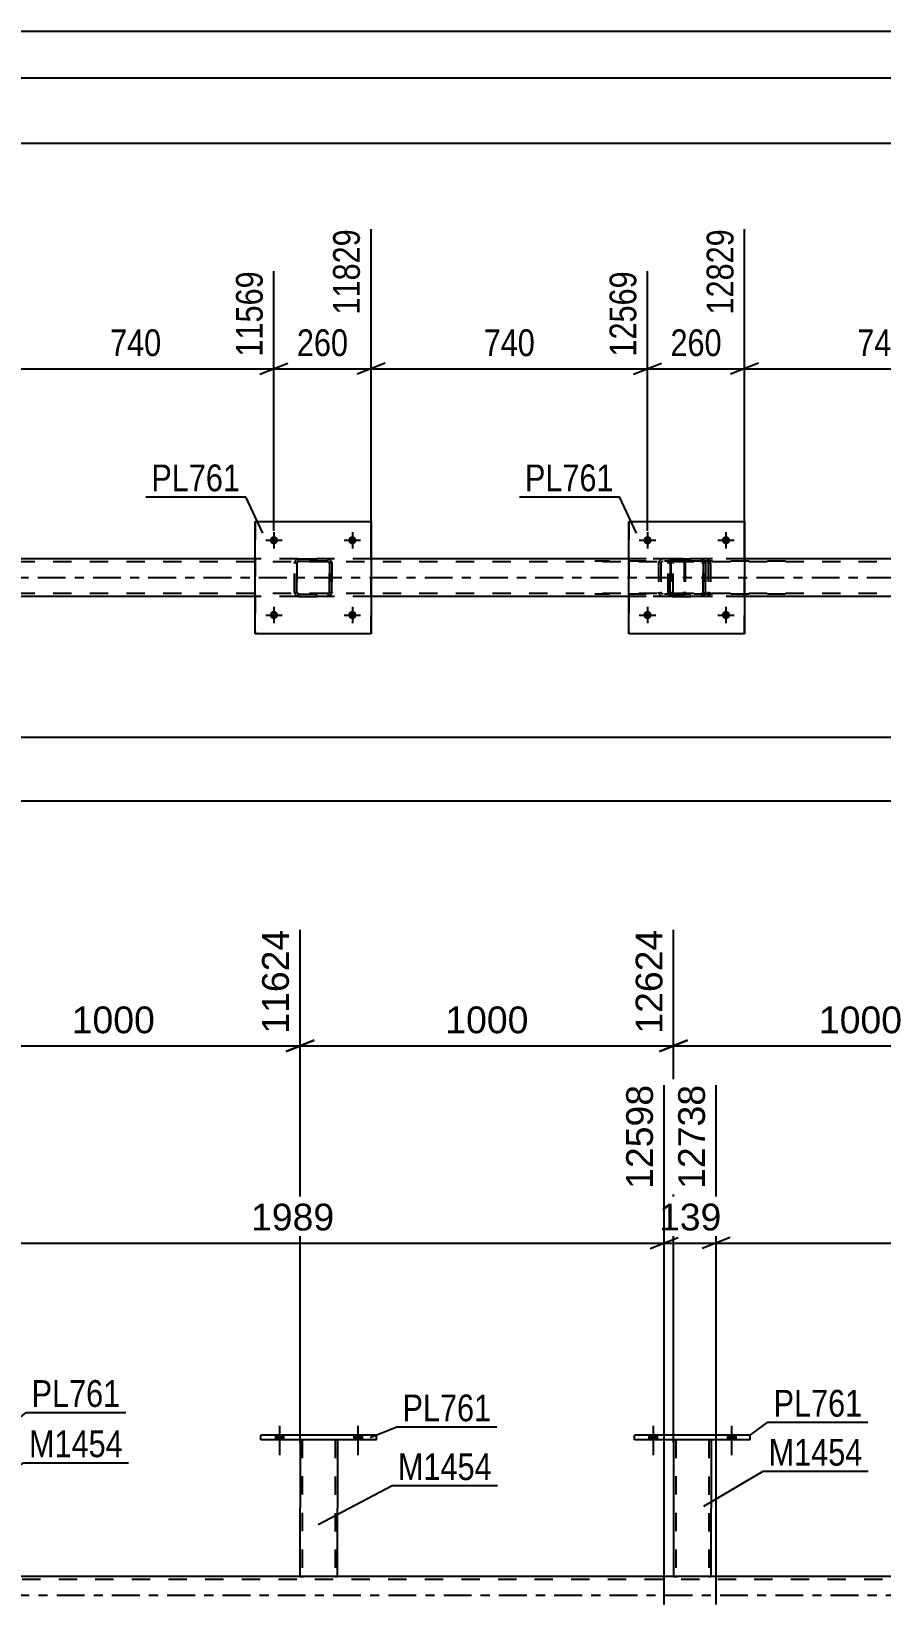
# Model space of a CAD drawing. Header units: millimetres. Extents: x 0 to 841, y 0 to 594.
# Drawn here: x 506.4 to 597.3, y 425.6 to 594 of the extents above; entities that cross this region are included whole.
import ezdxf

# ---------------------------------------------------------------- set-up
doc = ezdxf.new("R2010")
doc.units = ezdxf.units.MM
doc.linetypes.add('DXK_LINE_DOT2', pattern=[3.9198, 1.9599, -1.9599])
doc.linetypes.add('DXK_LINE_DOT3', pattern=[5.9187, 2.979, -0.9799, 0.9799, -0.9799])
doc.styles.add('Arial', font='ARIAL.TTF', dxfattribs={"height": 0.2})
doc.styles.add('Arial Narrow', font='ARIALN.TTF', dxfattribs={"height": 0.2})

# ---------------------------------------------------------------- blocks, each defined once
blk = doc.blocks.new('Unknown-317311729-1113')
at = {"color": 5, "linetype": 'Continuous'}
for p, q in [((841, 594), (0, 594)), ((836, 589), (5, 589))]:
    blk.add_line(p, q, dxfattribs=at)
blk = doc.blocks.new('Part-317311729-2615 - 2401')
at = {"color": 2, "linetype": 'Continuous'}
for p, q in [((570.92, 443.24), (570.92, 443.72)), ((583.32, 443.72), (570.92, 443.72)), ((583.32, 443.24), (570.92, 443.24)), ((583.32, 443.24), (583.32, 443.72))]:
    blk.add_line(p, q, dxfattribs=at)
blk = doc.blocks.new('Part-317311729-2520 - 2401')
at = {"color": 7, "linetype": 'DXK_LINE_DOT2'}
for p, q in [((718.99, 428.28), (82.92, 428.28)), ((718.99, 428.6), (135.11, 428.6)), ((539.11, 428.6), (535.11, 428.6)), ((579.11, 428.6), (575.11, 428.6))]:
    blk.add_line(p, q, dxfattribs=at)
at = {"color": 2, "linetype": 'Continuous'}
for p, q in [((535.11, 428.6), (499.11, 428.6)), ((575.11, 428.6), (539.11, 428.6)), ((615.11, 428.6), (579.11, 428.6))]:
    blk.add_line(p, q, dxfattribs=at)
at = {"color": 7, "linetype": 'DXK_LINE_DOT3'}
blk.add_line((82.92, 426.6), (728.79, 426.6), dxfattribs=at)
blk = doc.blocks.new('Bolt-317311729-2457 - 2401')
at = {"linetype": 'Continuous'}
for points in [[(572.48, 443.24), (573.36, 443.24), (573.36, 443.72), (572.48, 443.72)], [(580.88, 443.24), (581.76, 443.24), (581.76, 443.72), (580.88, 443.72)]]:
    blk.add_hatch(color=1, dxfattribs=at).paths.add_polyline_path(points)
at = {"color": 1, "linetype": 'Continuous'}
for p, q in [((572.92, 444.72), (572.92, 441.6)), ((581.32, 444.72), (581.32, 441.6)), ((572.48, 443.72), (572.48, 443.24)), ((573.36, 443.72), (573.36, 443.24)), ((580.88, 443.72), (580.88, 443.24)), ((581.76, 443.72), (581.76, 443.24))]:
    blk.add_line(p, q, dxfattribs=at)
blk = doc.blocks.new('Bolt-317311729-2458 - 2401')
at = {"linetype": 'Continuous'}
for points in [[(572.48, 443.24), (573.36, 443.24), (573.36, 443.72), (572.48, 443.72)], [(580.88, 443.24), (581.76, 443.24), (581.76, 443.72), (580.88, 443.72)]]:
    blk.add_hatch(color=1, dxfattribs=at).paths.add_polyline_path(points)
at = {"color": 1, "linetype": 'Continuous'}
for p, q in [((572.92, 444.72), (572.92, 441.6)), ((581.32, 444.72), (581.32, 441.6)), ((572.48, 443.72), (572.48, 443.24)), ((573.36, 443.72), (573.36, 443.24)), ((580.88, 443.72), (580.88, 443.24)), ((581.76, 443.72), (581.76, 443.24))]:
    blk.add_line(p, q, dxfattribs=at)
blk = doc.blocks.new('Bolt-317311729-2459 - 2401')
at = {"linetype": 'Continuous'}
for points in [[(532.48, 443.24), (533.36, 443.24), (533.36, 443.72), (532.48, 443.72)], [(540.88, 443.24), (541.76, 443.24), (541.76, 443.72), (540.88, 443.72)]]:
    blk.add_hatch(color=1, dxfattribs=at).paths.add_polyline_path(points)
at = {"color": 1, "linetype": 'Continuous'}
for p, q in [((532.92, 444.72), (532.92, 441.6)), ((541.32, 444.72), (541.32, 441.6)), ((532.48, 443.72), (532.48, 443.24)), ((533.36, 443.72), (533.36, 443.24)), ((540.88, 443.72), (540.88, 443.24)), ((541.76, 443.72), (541.76, 443.24))]:
    blk.add_line(p, q, dxfattribs=at)
blk = doc.blocks.new('Bolt-317311729-2460 - 2401')
at = {"linetype": 'Continuous'}
for points in [[(532.48, 443.24), (533.36, 443.24), (533.36, 443.72), (532.48, 443.72)], [(540.88, 443.24), (541.76, 443.24), (541.76, 443.72), (540.88, 443.72)]]:
    blk.add_hatch(color=1, dxfattribs=at).paths.add_polyline_path(points)
at = {"color": 1, "linetype": 'Continuous'}
for p, q in [((532.92, 444.72), (532.92, 441.6)), ((541.32, 444.72), (541.32, 441.6)), ((532.48, 443.72), (532.48, 443.24)), ((533.36, 443.72), (533.36, 443.24)), ((540.88, 443.72), (540.88, 443.24)), ((541.76, 443.72), (541.76, 443.24))]:
    blk.add_line(p, q, dxfattribs=at)
blk = doc.blocks.new('Part-317311729-2620 - 2401')
at = {"color": 2, "linetype": 'Continuous'}
for p, q in [((575.12, 443.24), (575.11, 428.6)), ((579.12, 443.24), (579.11, 428.6)), ((575.15, 428.6), (575.11, 428.6)), ((575.25, 428.6), (575.15, 428.6)), ((575.41, 428.6), (575.25, 428.6)), ((578.82, 428.6), (575.41, 428.6)), ((578.97, 428.6), (578.82, 428.6)), ((579.08, 428.6), (578.97, 428.6)), ((579.11, 428.6), (579.08, 428.6))]:
    blk.add_line(p, q, dxfattribs=at)
at = {"color": 7, "linetype": 'DXK_LINE_DOT2'}
for p, q in [((575.12, 443.25), (575.12, 443.25)), ((575.12, 443.25), (575.12, 443.24)), ((575.12, 443.24), (575.12, 443.25)), ((575.15, 443.25), (575.12, 443.25)), ((575.12, 443.25), (575.15, 443.25)), ((575.26, 443.25), (575.15, 443.25)), ((575.15, 443.25), (575.26, 443.25)), ((575.38, 443.25), (575.26, 443.25)), ((575.26, 443.25), (575.41, 443.25)), ((575.36, 443.25), (575.35, 428.6)), ((575.36, 443.25), (575.36, 443.25)), ((575.38, 443.25), (575.36, 443.25)), ((575.36, 443.25), (575.38, 443.25)), ((578.82, 443.24), (575.38, 443.25)), ((575.43, 443.25), (575.38, 443.25)), ((575.38, 443.25), (575.43, 443.25)), ((578.82, 443.24), (575.41, 443.25)), ((578.73, 443.24), (575.43, 443.25)), ((575.43, 443.25), (575.51, 443.25)), ((578.81, 443.24), (575.51, 443.25)), ((578.81, 443.24), (578.73, 443.24)), ((578.86, 443.24), (578.81, 443.24)), ((578.81, 443.24), (578.86, 443.24)), ((578.82, 443.24), (578.98, 443.24)), ((578.98, 443.24), (578.82, 443.24)), ((578.88, 443.24), (578.86, 443.24)), ((578.86, 443.24), (578.88, 443.24)), ((578.88, 443.24), (578.87, 428.6)), ((578.88, 443.24), (578.88, 443.24)), ((578.98, 443.24), (579.08, 443.24)), ((579.08, 443.24), (578.98, 443.24)), ((579.08, 443.24), (579.12, 443.24)), ((579.12, 443.24), (579.08, 443.24)), ((579.12, 443.24), (579.12, 443.24)), ((579.12, 443.24), (579.12, 443.24)), ((579.12, 443.24), (579.12, 443.24)), ((575.11, 428.6), (575.15, 428.6)), ((575.15, 428.6), (575.25, 428.6)), ((575.25, 428.6), (575.41, 428.6)), ((575.37, 428.6), (575.35, 428.6)), ((575.35, 428.6), (575.37, 428.6)), ((575.42, 428.6), (575.37, 428.6)), ((575.37, 428.6), (575.41, 428.6)), ((578.87, 428.6), (575.41, 428.6)), ((575.41, 428.6), (575.42, 428.6)), ((578.73, 428.6), (575.42, 428.6)), ((575.42, 428.6), (575.5, 428.6)), ((578.86, 428.6), (575.5, 428.6)), ((578.8, 428.6), (578.73, 428.6)), ((578.86, 428.6), (578.8, 428.6)), ((578.87, 428.6), (578.86, 428.6)), ((578.86, 428.6), (578.87, 428.6)), ((578.87, 428.6), (578.97, 428.6)), ((578.97, 428.6), (579.08, 428.6)), ((579.08, 428.6), (579.11, 428.6))]:
    blk.add_line(p, q, dxfattribs=at)
blk = doc.blocks.new('Part-317311729-2625 - 2401')
at = {"color": 2, "linetype": 'Continuous'}
for p, q in [((530.92, 443.24), (530.92, 443.72)), ((543.32, 443.72), (530.92, 443.72)), ((543.32, 443.24), (530.92, 443.24)), ((543.32, 443.24), (543.32, 443.72))]:
    blk.add_line(p, q, dxfattribs=at)
blk = doc.blocks.new('Part-317311729-2630 - 2401')
at = {"color": 2, "linetype": 'Continuous'}
for p, q in [((535.12, 443.24), (535.11, 428.6)), ((539.12, 443.24), (539.11, 428.6)), ((535.15, 428.6), (535.11, 428.6)), ((535.25, 428.6), (535.15, 428.6)), ((535.41, 428.6), (535.25, 428.6)), ((538.81, 428.6), (535.41, 428.6)), ((538.97, 428.6), (538.81, 428.6)), ((539.07, 428.6), (538.97, 428.6)), ((539.11, 428.6), (539.07, 428.6))]:
    blk.add_line(p, q, dxfattribs=at)
at = {"color": 7, "linetype": 'DXK_LINE_DOT2'}
for p, q in [((535.12, 443.25), (535.12, 443.25)), ((535.12, 443.25), (535.12, 443.24)), ((535.12, 443.24), (535.12, 443.25)), ((535.15, 443.25), (535.12, 443.25)), ((535.12, 443.25), (535.15, 443.25)), ((535.26, 443.25), (535.15, 443.25)), ((535.15, 443.25), (535.26, 443.25)), ((535.37, 443.25), (535.26, 443.25)), ((535.26, 443.25), (535.41, 443.25)), ((535.36, 443.25), (535.35, 428.6)), ((535.36, 443.25), (535.36, 443.25)), ((535.37, 443.25), (535.36, 443.25)), ((535.36, 443.25), (535.37, 443.25)), ((538.82, 443.24), (535.37, 443.25)), ((535.43, 443.25), (535.37, 443.25)), ((535.37, 443.25), (535.43, 443.25)), ((538.82, 443.24), (535.41, 443.25)), ((538.73, 443.24), (535.43, 443.25)), ((535.43, 443.25), (535.5, 443.25)), ((538.81, 443.24), (535.5, 443.25)), ((538.81, 443.24), (538.73, 443.24)), ((538.86, 443.24), (538.81, 443.24)), ((538.81, 443.24), (538.86, 443.24)), ((538.82, 443.24), (538.97, 443.24)), ((538.97, 443.24), (538.82, 443.24)), ((538.88, 443.24), (538.86, 443.24)), ((538.86, 443.24), (538.88, 443.24)), ((538.88, 443.24), (538.87, 428.6)), ((538.88, 443.24), (538.88, 443.24)), ((538.97, 443.24), (539.08, 443.24)), ((539.08, 443.24), (538.97, 443.24)), ((539.08, 443.24), (539.12, 443.24)), ((539.12, 443.24), (539.08, 443.24)), ((539.12, 443.24), (539.12, 443.24)), ((539.12, 443.24), (539.12, 443.24)), ((539.12, 443.24), (539.12, 443.24)), ((535.11, 428.6), (535.15, 428.6)), ((535.15, 428.6), (535.25, 428.6)), ((535.25, 428.6), (535.41, 428.6)), ((535.37, 428.6), (535.35, 428.6)), ((535.35, 428.6), (535.37, 428.6)), ((535.42, 428.6), (535.37, 428.6)), ((535.37, 428.6), (535.41, 428.6)), ((538.87, 428.6), (535.41, 428.6)), ((535.41, 428.6), (535.42, 428.6)), ((538.72, 428.6), (535.42, 428.6)), ((535.42, 428.6), (535.5, 428.6)), ((538.85, 428.6), (535.5, 428.6)), ((538.8, 428.6), (538.72, 428.6)), ((538.85, 428.6), (538.8, 428.6)), ((538.87, 428.6), (538.85, 428.6)), ((538.85, 428.6), (538.87, 428.6)), ((538.87, 428.6), (538.97, 428.6)), ((538.97, 428.6), (539.07, 428.6)), ((539.07, 428.6), (539.11, 428.6))]:
    blk.add_line(p, q, dxfattribs=at)
blk = doc.blocks.new('Part-317311729-1513 - 1424')
at = {"color": 7, "linetype": 'DXK_LINE_DOT2'}
for p, q in [((576.1, 537.53), (566.69, 537.53)), ((576.1, 537.29), (566.69, 537.29)), ((573.53, 537.19), (573.5, 537.05)), ((573.54, 537.24), (573.53, 537.19)), ((573.77, 537.15), (573.83, 537.22)), ((574, 537.53), (573.81, 537.5)), ((573.83, 537.22), (573.91, 537.28)), ((573.91, 537.28), (574, 537.29)), ((574.82, 537.53), (574.82, 537.29)), ((576.2, 537.5), (576.1, 537.53)), ((576.1, 537.29), (576.15, 537.28)), ((576.15, 537.28), (576.19, 537.22)), ((576.19, 537.22), (576.22, 537.15)), ((576.29, 537.39), (576.2, 537.5)), ((576.35, 537.24), (576.29, 537.39)), ((576.37, 537.05), (576.35, 537.24)), ((573.5, 537.05), (573.5, 534.01)), ((573.75, 537.05), (573.77, 537.15)), ((573.75, 537.05), (573.75, 534.01)), ((576.22, 537.15), (576.23, 537.05)), ((576.23, 537.05), (576.23, 534.01)), ((576.37, 537.05), (576.37, 534.01)), ((573.5, 534.01), (573.54, 533.83)), ((573.77, 533.92), (573.75, 534.01)), ((573.83, 533.84), (573.77, 533.92)), ((573.91, 533.79), (573.83, 533.84)), ((576.19, 533.84), (576.15, 533.79)), ((576.22, 533.92), (576.19, 533.84)), ((576.23, 534.01), (576.22, 533.92)), ((576.29, 533.67), (576.35, 533.83)), ((576.35, 533.83), (576.37, 534.01)), ((576.1, 533.77), (566.69, 533.77)), ((576.1, 533.53), (566.69, 533.53)), ((573.81, 533.57), (574, 533.53)), ((574, 533.77), (573.91, 533.79)), ((574.82, 533.53), (574.82, 533.77)), ((576.15, 533.79), (576.1, 533.77)), ((576.1, 533.53), (576.2, 533.57)), ((576.2, 533.57), (576.29, 533.67))]:
    blk.add_line(p, q, dxfattribs=at)
for centre, start, end in [((573.99, 537.04), 111.1941, 156.1506), ((573.99, 534.03), 203.8494, 248.8059)]:
    blk.add_arc(centre, 0.492, start, end, dxfattribs=at)
blk = doc.blocks.new('Part-317311729-1519 - 1424')
at = {"color": 7, "linetype": 'DXK_LINE_DOT2'}
for p, q in [((574.85, 537.19), (574.82, 537.05)), ((574.86, 537.24), (574.85, 537.19)), ((575.09, 537.15), (575.15, 537.22)), ((575.33, 537.53), (575.14, 537.5)), ((575.15, 537.22), (575.23, 537.28)), ((575.23, 537.28), (575.33, 537.29)), ((587.11, 537.53), (575.33, 537.53)), ((587.11, 537.29), (575.33, 537.29)), ((578.76, 537.5), (578.57, 537.53)), ((578.57, 537.29), (578.66, 537.28)), ((578.66, 537.28), (578.75, 537.22)), ((578.75, 537.22), (578.8, 537.15)), ((579.05, 537.19), (579.04, 537.24)), ((579.08, 537.05), (579.05, 537.19)), ((574.82, 537.05), (574.82, 534.01)), ((575.08, 537.05), (575.09, 537.15)), ((575.08, 534.01), (575.08, 537.05)), ((578.8, 537.15), (578.82, 537.05)), ((578.82, 537.05), (578.82, 534.01)), ((579.08, 537.05), (579.08, 534.01)), ((574.82, 534.01), (574.86, 533.83)), ((575.09, 533.92), (575.08, 534.01)), ((575.15, 533.84), (575.09, 533.92)), ((575.23, 533.79), (575.15, 533.84)), ((578.75, 533.84), (578.66, 533.79)), ((578.8, 533.92), (578.75, 533.84)), ((578.82, 534.01), (578.8, 533.92)), ((579.04, 533.83), (579.08, 534.01)), ((575.14, 533.57), (575.33, 533.53)), ((575.33, 533.77), (575.23, 533.79)), ((587.11, 533.77), (575.33, 533.77)), ((587.11, 533.53), (575.33, 533.53)), ((578.66, 533.79), (578.57, 533.77)), ((578.57, 533.53), (578.76, 533.57))]:
    blk.add_line(p, q, dxfattribs=at)
for centre, start, end in [((575.31, 537.03), 110.7583, 155.68), ((578.59, 537.03), 24.32, 69.2417), ((575.31, 534.03), 204.32, 249.2417), ((578.59, 534.03), 290.7583, 335.68)]:
    blk.add_arc(centre, 0.496, start, end, dxfattribs=at)
blk = doc.blocks.new('Part-317311729-1580 - 1424')
at = {"color": 7, "linetype": 'DXK_LINE_DOT2'}
for p, q in [((574.52, 537.05), (574.55, 537.24)), ((574.56, 537.24), (574.52, 537.05)), ((574.78, 537.14), (574.83, 537.22)), ((574.83, 537.22), (574.78, 537.15)), ((574.81, 537.5), (575, 537.53)), ((575, 537.53), (574.82, 537.5)), ((574.91, 537.28), (574.83, 537.22)), ((574.83, 537.22), (574.91, 537.27)), ((574.91, 537.27), (575, 537.29)), ((575, 537.29), (574.91, 537.28)), ((575, 537.53), (578.04, 537.53)), ((575, 537.53), (575, 537.53)), ((575, 537.53), (578.04, 537.53)), ((575, 537.29), (578.04, 537.29)), ((575, 537.29), (575, 537.29)), ((578.04, 537.29), (575, 537.29)), ((578.04, 537.53), (578.04, 537.53)), ((578.04, 537.53), (578.22, 537.5)), ((578.23, 537.5), (578.04, 537.53)), ((578.04, 537.29), (578.04, 537.29)), ((578.04, 537.29), (578.13, 537.27)), ((578.13, 537.28), (578.04, 537.29)), ((578.13, 537.28), (578.13, 537.27)), ((578.21, 537.22), (578.13, 537.28)), ((578.13, 537.27), (578.21, 537.22)), ((578.21, 537.22), (578.26, 537.14)), ((578.26, 537.15), (578.21, 537.22)), ((578.48, 537.24), (578.52, 537.05)), ((578.52, 537.05), (578.49, 537.24)), ((574.52, 534.01), (574.52, 537.05)), ((574.52, 537.05), (574.52, 537.05)), ((574.52, 534.01), (574.52, 537.05)), ((574.78, 537.15), (574.76, 537.05)), ((574.76, 537.05), (574.78, 537.14)), ((574.76, 534.01), (574.76, 537.05)), ((574.76, 537.05), (574.76, 537.05)), ((574.76, 537.05), (574.76, 534.01)), ((578.28, 537.05), (578.26, 537.15)), ((578.26, 537.14), (578.28, 537.05)), ((578.28, 534.01), (578.28, 537.05)), ((578.28, 537.05), (578.28, 537.05)), ((578.28, 537.05), (578.28, 534.01)), ((578.52, 534.01), (578.52, 537.05)), ((578.52, 537.05), (578.52, 537.05)), ((578.52, 537.05), (578.52, 534.01)), ((574.52, 534.01), (574.52, 534.01)), ((574.55, 533.83), (574.52, 534.01)), ((574.52, 534.01), (574.56, 533.83)), ((574.76, 534.01), (574.76, 534.01)), ((574.78, 533.92), (574.76, 534.01)), ((574.76, 534.01), (574.78, 533.92)), ((574.83, 533.84), (574.78, 533.92)), ((574.78, 533.92), (574.83, 533.84)), ((574.91, 533.79), (574.83, 533.84)), ((574.83, 533.84), (574.91, 533.79)), ((578.21, 533.84), (578.13, 533.79)), ((578.13, 533.79), (578.21, 533.84)), ((578.26, 533.92), (578.21, 533.84)), ((578.21, 533.84), (578.26, 533.92)), ((578.28, 534.01), (578.26, 533.92)), ((578.26, 533.92), (578.28, 534.01)), ((578.28, 534.01), (578.28, 534.01)), ((578.52, 534.01), (578.48, 533.83)), ((578.49, 533.83), (578.52, 534.01)), ((578.52, 534.01), (578.52, 534.01)), ((574.81, 533.57), (574.82, 533.57)), ((575, 533.53), (574.81, 533.57)), ((574.82, 533.57), (575, 533.53)), ((575, 533.77), (574.91, 533.79)), ((574.91, 533.79), (575, 533.77)), ((575, 533.77), (578.04, 533.77)), ((575, 533.77), (575, 533.77)), ((575, 533.77), (578.04, 533.77)), ((575, 533.53), (578.04, 533.53)), ((575, 533.53), (575, 533.53)), ((575, 533.53), (578.04, 533.53)), ((578.13, 533.79), (578.04, 533.77)), ((578.04, 533.77), (578.13, 533.79)), ((578.04, 533.77), (578.04, 533.77)), ((578.22, 533.57), (578.04, 533.53)), ((578.04, 533.53), (578.23, 533.57)), ((578.04, 533.53), (578.04, 533.53))]:
    blk.add_line(p, q, dxfattribs=at)
at = {"color": 7, "linetype": 'DXK_LINE_DOT3'}
blk.add_line((576.53, 535.53), (576.51, 535.53), dxfattribs=at)
at = {"color": 7, "linetype": 'DXK_LINE_DOT2'}
for centre, start, end in [((575, 537.05), 112.5, 157.5), ((575, 537.05), 112.5, 157.5), ((578.04, 537.05), 22.5, 67.5), ((578.04, 537.05), 22.5, 67.5), ((575, 534.01), 202.5, 247.5), ((575, 534.01), 202.5, 247.5), ((578.04, 534.01), 292.5, 337.5), ((578.04, 534.01), 292.5, 337.5)]:
    blk.add_arc(centre, 0.48, start, end, dxfattribs=at)
blk = doc.blocks.new('Part-317311729-1574 - 1424')
at = {"color": 7, "linetype": 'DXK_LINE_DOT2'}
for p, q in [((534.52, 537.05), (534.55, 537.24)), ((534.56, 537.24), (534.52, 537.05)), ((534.83, 537.22), (534.77, 537.15)), ((534.78, 537.14), (534.83, 537.22)), ((534.81, 537.5), (535, 537.53)), ((535, 537.53), (534.82, 537.5)), ((534.9, 537.28), (534.83, 537.22)), ((534.83, 537.22), (534.91, 537.27)), ((535, 537.29), (534.9, 537.28)), ((534.91, 537.27), (535, 537.29)), ((535, 537.53), (538.04, 537.53)), ((535, 537.53), (535, 537.53)), ((535, 537.53), (538.04, 537.53)), ((535, 537.29), (538.04, 537.29)), ((535, 537.29), (535, 537.29)), ((538.04, 537.29), (535, 537.29)), ((538.04, 537.53), (538.04, 537.53)), ((538.04, 537.53), (538.22, 537.5)), ((538.22, 537.5), (538.04, 537.53)), ((538.04, 537.29), (538.04, 537.29)), ((538.04, 537.29), (538.13, 537.27)), ((538.13, 537.28), (538.04, 537.29)), ((538.13, 537.28), (538.13, 537.27)), ((538.2, 537.22), (538.13, 537.28)), ((538.13, 537.27), (538.21, 537.22)), ((538.26, 537.15), (538.2, 537.22)), ((538.21, 537.22), (538.26, 537.14)), ((538.48, 537.24), (538.52, 537.05)), ((538.52, 537.05), (538.48, 537.24)), ((534.52, 534.01), (534.52, 537.05)), ((534.52, 537.05), (534.52, 537.05)), ((534.52, 534.01), (534.52, 537.05)), ((534.77, 537.15), (534.76, 537.05)), ((534.76, 537.05), (534.78, 537.14)), ((534.76, 534.01), (534.76, 537.05)), ((534.76, 537.05), (534.76, 537.05)), ((534.76, 537.05), (534.76, 534.01)), ((538.28, 537.05), (538.26, 537.15)), ((538.26, 537.14), (538.28, 537.05)), ((538.28, 534.01), (538.28, 537.05)), ((538.28, 537.05), (538.28, 537.05)), ((538.28, 537.05), (538.28, 534.01)), ((538.52, 534.01), (538.52, 537.05)), ((538.52, 537.05), (538.52, 537.05)), ((538.52, 537.05), (538.52, 534.01)), ((534.52, 534.01), (534.52, 534.01)), ((534.55, 533.83), (534.52, 534.01)), ((534.52, 534.01), (534.56, 533.83)), ((534.76, 534.01), (534.76, 534.01)), ((534.78, 533.92), (534.76, 534.01)), ((534.76, 534.01), (534.77, 533.92)), ((534.77, 533.92), (534.83, 533.84)), ((534.83, 533.84), (534.78, 533.92)), ((534.91, 533.79), (534.83, 533.84)), ((534.83, 533.84), (534.9, 533.79)), ((538.21, 533.84), (538.13, 533.79)), ((538.13, 533.79), (538.2, 533.84)), ((538.2, 533.84), (538.26, 533.92)), ((538.26, 533.92), (538.21, 533.84)), ((538.28, 534.01), (538.26, 533.92)), ((538.26, 533.92), (538.28, 534.01)), ((538.28, 534.01), (538.28, 534.01)), ((538.52, 534.01), (538.48, 533.83)), ((538.48, 533.83), (538.52, 534.01)), ((538.52, 534.01), (538.52, 534.01)), ((534.81, 533.57), (534.82, 533.57)), ((535, 533.53), (534.81, 533.57)), ((534.82, 533.57), (535, 533.53)), ((534.9, 533.79), (535, 533.77)), ((535, 533.77), (534.91, 533.79)), ((535, 533.77), (538.04, 533.77)), ((535, 533.77), (535, 533.77)), ((535, 533.77), (538.04, 533.77)), ((535, 533.53), (538.04, 533.53)), ((535, 533.53), (535, 533.53)), ((535, 533.53), (538.04, 533.53)), ((538.13, 533.79), (538.04, 533.77)), ((538.04, 533.77), (538.13, 533.79)), ((538.04, 533.77), (538.04, 533.77)), ((538.22, 533.57), (538.04, 533.53)), ((538.04, 533.53), (538.22, 533.57)), ((538.04, 533.53), (538.04, 533.53))]:
    blk.add_line(p, q, dxfattribs=at)
at = {"color": 7, "linetype": 'DXK_LINE_DOT3'}
blk.add_line((536.52, 535.53), (536.51, 535.53), dxfattribs=at)
at = {"color": 7, "linetype": 'DXK_LINE_DOT2'}
for centre, start, end in [((535, 537.05), 112.5, 157.5), ((535, 537.05), 112.5, 157.5), ((538.04, 537.05), 22.5, 67.5), ((538.04, 537.05), 22.5, 67.5), ((535, 534.01), 202.5, 247.5), ((535, 534.01), 202.5, 247.5), ((538.04, 534.01), 292.5, 337.5), ((538.04, 534.01), 292.5, 337.5)]:
    blk.add_arc(centre, 0.48, start, end, dxfattribs=at)
blk = doc.blocks.new('Part-317311729-1579 - 1424')
at = {"color": 2, "linetype": 'Continuous'}
for p, q in [((530.32, 529.53), (530.32, 541.53)), ((530.32, 541.53), (530.32, 541.53)), ((530.32, 541.53), (542.72, 541.53)), ((542.72, 541.53), (542.72, 529.53)), ((530.32, 529.53), (530.32, 529.53)), ((542.72, 529.53), (530.32, 529.53))]:
    blk.add_line(p, q, dxfattribs=at)
at = {"color": 7, "linetype": 'DXK_LINE_DOT2'}
for p, q in [((530.32, 541.53), (530.32, 529.53)), ((530.32, 541.53), (530.32, 541.53)), ((542.72, 529.53), (542.72, 541.53)), ((530.32, 529.53), (530.32, 529.53))]:
    blk.add_line(p, q, dxfattribs=at)
blk = doc.blocks.new('Part-317311729-1585 - 1424')
at = {"color": 2, "linetype": 'Continuous'}
for p, q in [((570.32, 529.53), (570.32, 541.53)), ((570.32, 541.53), (570.32, 541.53)), ((570.32, 541.53), (582.72, 541.53)), ((582.72, 541.53), (582.72, 529.53)), ((570.32, 529.53), (570.32, 529.53)), ((582.72, 529.53), (570.32, 529.53))]:
    blk.add_line(p, q, dxfattribs=at)
at = {"color": 7, "linetype": 'DXK_LINE_DOT2'}
for p, q in [((570.32, 541.53), (570.32, 529.53)), ((570.32, 541.53), (570.32, 541.53)), ((582.72, 529.53), (582.72, 541.53)), ((570.32, 529.53), (570.32, 529.53))]:
    blk.add_line(p, q, dxfattribs=at)
blk = doc.blocks.new('Bolt-317311729-1630 - 1424')
at = {"linetype": 'Continuous'}
for points in [[(571.88, 539.53), (571.89, 539.62), (571.92, 539.71), (571.97, 539.79), (572.03, 539.86), (572.1, 539.91), (572.19, 539.95), (572.28, 539.97), (572.37, 539.97), (572.46, 539.95), (572.54, 539.91), (572.62, 539.86), (572.68, 539.79), (572.72, 539.71), (572.75, 539.62), (572.76, 539.53), (572.75, 539.44), (572.72, 539.35), (572.68, 539.27), (572.62, 539.21), (572.54, 539.15), (572.46, 539.11), (572.37, 539.1), (572.28, 539.1), (572.19, 539.11), (572.1, 539.15), (572.03, 539.21), (571.97, 539.27), (571.92, 539.35), (571.89, 539.44)], [(580.28, 539.53), (580.29, 539.62), (580.32, 539.71), (580.37, 539.79), (580.43, 539.86), (580.5, 539.91), (580.59, 539.95), (580.68, 539.97), (580.77, 539.97), (580.86, 539.95), (580.94, 539.91), (581.02, 539.86), (581.08, 539.79), (581.12, 539.71), (581.15, 539.62), (581.16, 539.53), (581.15, 539.44), (581.12, 539.35), (581.08, 539.27), (581.02, 539.21), (580.94, 539.15), (580.86, 539.11), (580.77, 539.1), (580.68, 539.1), (580.59, 539.11), (580.5, 539.15), (580.43, 539.21), (580.37, 539.27), (580.32, 539.35), (580.29, 539.44)]]:
    blk.add_hatch(color=1, dxfattribs=at).paths.add_polyline_path(points)
at = {"color": 1, "linetype": 'Continuous'}
for p, q in [((571.44, 539.53), (573.2, 539.53)), ((572.32, 540.41), (572.32, 538.65)), ((579.84, 539.53), (581.6, 539.53)), ((580.72, 540.41), (580.72, 538.65))]:
    blk.add_line(p, q, dxfattribs=at)
blk = doc.blocks.new('Bolt-317311729-1631 - 1424')
at = {"linetype": 'Continuous'}
for points in [[(571.88, 531.53), (571.89, 531.62), (571.92, 531.71), (571.97, 531.79), (572.03, 531.86), (572.1, 531.91), (572.19, 531.95), (572.28, 531.97), (572.37, 531.97), (572.46, 531.95), (572.54, 531.91), (572.62, 531.86), (572.68, 531.79), (572.72, 531.71), (572.75, 531.62), (572.76, 531.53), (572.75, 531.44), (572.72, 531.35), (572.68, 531.27), (572.62, 531.21), (572.54, 531.15), (572.46, 531.11), (572.37, 531.1), (572.28, 531.1), (572.19, 531.11), (572.1, 531.15), (572.03, 531.21), (571.97, 531.27), (571.92, 531.35), (571.89, 531.44)], [(580.28, 531.53), (580.29, 531.62), (580.32, 531.71), (580.37, 531.79), (580.43, 531.86), (580.5, 531.91), (580.59, 531.95), (580.68, 531.97), (580.77, 531.97), (580.86, 531.95), (580.94, 531.91), (581.02, 531.86), (581.08, 531.79), (581.12, 531.71), (581.15, 531.62), (581.16, 531.53), (581.15, 531.44), (581.12, 531.35), (581.08, 531.27), (581.02, 531.21), (580.94, 531.15), (580.86, 531.11), (580.77, 531.1), (580.68, 531.1), (580.59, 531.11), (580.5, 531.15), (580.43, 531.21), (580.37, 531.27), (580.32, 531.35), (580.29, 531.44)]]:
    blk.add_hatch(color=1, dxfattribs=at).paths.add_polyline_path(points)
at = {"color": 1, "linetype": 'Continuous'}
for p, q in [((572.32, 532.41), (572.32, 530.65)), ((580.72, 532.41), (580.72, 530.65)), ((571.44, 531.53), (573.2, 531.53)), ((579.84, 531.53), (581.6, 531.53))]:
    blk.add_line(p, q, dxfattribs=at)
blk = doc.blocks.new('Bolt-317311729-1632 - 1424')
at = {"linetype": 'Continuous'}
for points in [[(531.88, 539.53), (531.89, 539.62), (531.92, 539.71), (531.96, 539.79), (532.03, 539.86), (532.1, 539.91), (532.18, 539.95), (532.27, 539.97), (532.37, 539.97), (532.46, 539.95), (532.54, 539.91), (532.61, 539.86), (532.68, 539.79), (532.72, 539.71), (532.75, 539.62), (532.76, 539.53), (532.75, 539.44), (532.72, 539.35), (532.68, 539.27), (532.61, 539.21), (532.54, 539.15), (532.46, 539.11), (532.37, 539.1), (532.27, 539.1), (532.18, 539.11), (532.1, 539.15), (532.03, 539.21), (531.96, 539.27), (531.92, 539.35), (531.89, 539.44)], [(540.28, 539.53), (540.29, 539.62), (540.32, 539.71), (540.36, 539.79), (540.43, 539.86), (540.5, 539.91), (540.58, 539.95), (540.67, 539.97), (540.77, 539.97), (540.86, 539.95), (540.94, 539.91), (541.01, 539.86), (541.08, 539.79), (541.12, 539.71), (541.15, 539.62), (541.16, 539.53), (541.15, 539.44), (541.12, 539.35), (541.08, 539.27), (541.01, 539.21), (540.94, 539.15), (540.86, 539.11), (540.77, 539.1), (540.67, 539.1), (540.58, 539.11), (540.5, 539.15), (540.43, 539.21), (540.36, 539.27), (540.32, 539.35), (540.29, 539.44)]]:
    blk.add_hatch(color=1, dxfattribs=at).paths.add_polyline_path(points)
at = {"color": 1, "linetype": 'Continuous'}
for p, q in [((531.44, 539.53), (533.2, 539.53)), ((532.32, 540.41), (532.32, 538.65)), ((539.84, 539.53), (541.6, 539.53)), ((540.72, 540.41), (540.72, 538.65))]:
    blk.add_line(p, q, dxfattribs=at)
blk = doc.blocks.new('Bolt-317311729-1633 - 1424')
at = {"linetype": 'Continuous'}
for points in [[(531.88, 531.53), (531.89, 531.62), (531.92, 531.71), (531.96, 531.79), (532.03, 531.86), (532.1, 531.91), (532.18, 531.95), (532.27, 531.97), (532.37, 531.97), (532.46, 531.95), (532.54, 531.91), (532.61, 531.86), (532.68, 531.79), (532.72, 531.71), (532.75, 531.62), (532.76, 531.53), (532.75, 531.44), (532.72, 531.35), (532.68, 531.27), (532.61, 531.21), (532.54, 531.15), (532.46, 531.11), (532.37, 531.1), (532.27, 531.1), (532.18, 531.11), (532.1, 531.15), (532.03, 531.21), (531.96, 531.27), (531.92, 531.35), (531.89, 531.44)], [(540.28, 531.53), (540.29, 531.62), (540.32, 531.71), (540.36, 531.79), (540.43, 531.86), (540.5, 531.91), (540.58, 531.95), (540.67, 531.97), (540.77, 531.97), (540.86, 531.95), (540.94, 531.91), (541.01, 531.86), (541.08, 531.79), (541.12, 531.71), (541.15, 531.62), (541.16, 531.53), (541.15, 531.44), (541.12, 531.35), (541.08, 531.27), (541.01, 531.21), (540.94, 531.15), (540.86, 531.11), (540.77, 531.1), (540.67, 531.1), (540.58, 531.11), (540.5, 531.15), (540.43, 531.21), (540.36, 531.27), (540.32, 531.35), (540.29, 531.44)]]:
    blk.add_hatch(color=1, dxfattribs=at).paths.add_polyline_path(points)
at = {"color": 1, "linetype": 'Continuous'}
for p, q in [((532.32, 532.41), (532.32, 530.65)), ((540.72, 532.41), (540.72, 530.65)), ((531.44, 531.53), (533.2, 531.53)), ((539.84, 531.53), (541.6, 531.53))]:
    blk.add_line(p, q, dxfattribs=at)
blk = doc.blocks.new('Part-317311729-1675 - 1424')
at = {"color": 7, "linetype": 'DXK_LINE_DOT2'}
for p, q in [((718.4, 537.21), (122.32, 537.21)), ((542.72, 537.53), (530.32, 537.53)), ((582.72, 537.53), (570.32, 537.53)), ((718.4, 533.85), (122.32, 533.85)), ((542.72, 533.53), (530.32, 533.53)), ((582.72, 533.53), (570.32, 533.53))]:
    blk.add_line(p, q, dxfattribs=at)
at = {"color": 2, "linetype": 'Continuous'}
for p, q in [((530.32, 537.53), (502.72, 537.53)), ((570.32, 537.53), (542.72, 537.53)), ((610.32, 537.53), (582.72, 537.53)), ((530.32, 533.53), (502.72, 533.53)), ((570.32, 533.53), (542.72, 533.53)), ((610.32, 533.53), (582.72, 533.53))]:
    blk.add_line(p, q, dxfattribs=at)
at = {"color": 7, "linetype": 'DXK_LINE_DOT3'}
blk.add_line((122.32, 535.53), (718.4, 535.53), dxfattribs=at)
blk = doc.blocks.new('StraightDimension-317311729-3472 - 2401')
at = {"color": 7, "linetype": 'Continuous'}
for p, q in [((495.12, 443.66), (495.12, 497.83)), ((535.12, 442.95), (535.12, 497.83)), ((496.62, 486.01), (493.62, 484.81)), ((495.12, 485.41), (535.12, 485.41)), ((533.62, 484.81), (536.62, 486.01))]:
    blk.add_line(p, q, dxfattribs=at)
at = {"color": 0, "linetype": 'Continuous'}
blk.add_wipeout([(534.52, 498.43), (530.32, 498.43), (530.32, 486.11), (534.52, 486.11)], dxfattribs=at)
at = {"color": 0}
blk.add_wipeout([(520.16, 486.16), (520.16, 490.36), (510.07, 490.36), (510.07, 486.16)], dxfattribs=at)
at = {"color": 3, "linetype": 'Continuous', "style": 'Arial'}
blk.add_text('11624', height=2.865, rotation=90.0002, dxfattribs=at).set_placement((533.92, 486.71))
at = {"color": 3, "style": 'Arial'}
blk.add_text('1000', height=2.865, dxfattribs=at).set_placement((510.67, 486.76))
blk = doc.blocks.new('StraightDimension-317311729-3480 - 2401')
at = {"color": 7, "linetype": 'Continuous'}
for p, q in [((535.12, 442.95), (535.12, 497.83)), ((575.12, 442.94), (575.12, 497.83)), ((536.62, 486.01), (533.62, 484.81)), ((535.12, 485.41), (575.12, 485.41)), ((573.62, 484.81), (576.62, 486.01))]:
    blk.add_line(p, q, dxfattribs=at)
at = {"color": 0, "linetype": 'Continuous'}
blk.add_wipeout([(574.52, 498.43), (570.32, 498.43), (570.32, 486.11), (574.52, 486.11)], dxfattribs=at)
at = {"color": 0}
blk.add_wipeout([(560.16, 486.16), (560.16, 490.36), (550.07, 490.36), (550.07, 486.16)], dxfattribs=at)
at = {"color": 3, "linetype": 'Continuous', "style": 'Arial'}
blk.add_text('12624', height=2.865, rotation=90.0002, dxfattribs=at).set_placement((573.92, 486.71))
at = {"color": 3, "style": 'Arial'}
blk.add_text('1000', height=2.865, dxfattribs=at).set_placement((550.67, 486.76))
blk = doc.blocks.new('StraightDimension-317311729-3488 - 2401')
at = {"color": 7, "linetype": 'Continuous'}
for p, q in [((575.12, 442.94), (575.12, 497.83)), ((615.12, 442.92), (615.12, 497.83)), ((576.62, 486.01), (573.62, 484.81)), ((575.12, 485.41), (615.12, 485.41)), ((613.62, 484.81), (616.62, 486.01))]:
    blk.add_line(p, q, dxfattribs=at)
at = {"color": 0, "linetype": 'Continuous'}
blk.add_wipeout([(614.52, 498.43), (610.32, 498.43), (610.32, 486.11), (614.52, 486.11)], dxfattribs=at)
at = {"color": 0}
blk.add_wipeout([(600.16, 486.16), (600.16, 490.36), (590.07, 490.36), (590.07, 486.16)], dxfattribs=at)
at = {"color": 3, "linetype": 'Continuous', "style": 'Arial'}
blk.add_text('13624', height=2.865, rotation=90.0002, dxfattribs=at).set_placement((613.92, 486.71))
at = {"color": 3, "style": 'Arial'}
blk.add_text('1000', height=2.865, dxfattribs=at).set_placement((590.67, 486.76))
blk = doc.blocks.new('StraightDimension-317311729-3693 - 2401')
at = {"color": 7, "linetype": 'Continuous'}
for p, q in [((579.67, 425.6), (579.67, 481.22)), ((659.23, 425.6), (659.23, 481.22)), ((581.17, 464.9), (578.17, 463.7)), ((657.73, 463.7), (660.73, 464.9)), ((579.67, 464.3), (659.23, 464.3))]:
    blk.add_line(p, q, dxfattribs=at)
at = {"color": 0, "linetype": 'Continuous'}
blk.add_wipeout([(658.63, 481.82), (654.43, 481.82), (654.43, 469.5), (658.63, 469.5)], dxfattribs=at)
at = {"color": 0}
blk.add_wipeout([(624.5, 465.05), (624.5, 469.25), (614.4, 469.25), (614.4, 465.05)], dxfattribs=at)
at = {"color": 3, "linetype": 'Continuous', "style": 'Arial'}
blk.add_text('14727', height=2.865, rotation=90.0002, dxfattribs=at).set_placement((658.03, 470.1))
at = {"color": 3, "style": 'Arial'}
blk.add_text('1989', height=2.865, dxfattribs=at).set_placement((615, 465.65))
blk = doc.blocks.new('StraightDimension-317311729-3715 - 2401')
at = {"color": 7, "linetype": 'Continuous'}
for p, q in [((574.1, 425.6), (574.1, 481.22)), ((579.67, 425.6), (579.67, 481.22)), ((572.6, 463.7), (575.6, 464.9)), ((581.17, 464.9), (578.17, 463.7)), ((574.1, 464.3), (579.67, 464.3))]:
    blk.add_line(p, q, dxfattribs=at)
at = {"color": 0}
blk.add_wipeout([(580.82, 465.05), (580.82, 469.25), (572.95, 469.25), (572.95, 465.05)], dxfattribs=at)
at = {"color": 3, "style": 'Arial'}
blk.add_text('139', height=2.865, dxfattribs=at).set_placement((573.55, 465.65))
at = {"color": 0, "linetype": 'Continuous'}
blk.add_wipeout([(579.07, 481.82), (574.87, 481.82), (574.87, 469.5), (579.07, 469.5)], dxfattribs=at)
at = {"color": 3, "linetype": 'Continuous', "style": 'Arial'}
blk.add_text('12738', height=2.865, rotation=90.0002, dxfattribs=at).set_placement((578.47, 470.1))
blk = doc.blocks.new('StraightDimension-317311729-3733 - 2401')
at = {"color": 7, "linetype": 'Continuous'}
for p, q in [((494.54, 425.6), (494.54, 481.22)), ((574.1, 425.6), (574.1, 481.22)), ((496.04, 464.9), (493.04, 463.7)), ((572.6, 463.7), (575.6, 464.9)), ((494.54, 464.3), (574.1, 464.3))]:
    blk.add_line(p, q, dxfattribs=at)
at = {"color": 0, "linetype": 'Continuous'}
blk.add_wipeout([(573.5, 481.82), (569.3, 481.82), (569.3, 469.5), (573.5, 469.5)], dxfattribs=at)
at = {"color": 0}
blk.add_wipeout([(539.37, 465.05), (539.37, 469.25), (529.27, 469.25), (529.27, 465.05)], dxfattribs=at)
at = {"color": 3, "linetype": 'Continuous', "style": 'Arial'}
blk.add_text('12598', height=2.865, rotation=90.0002, dxfattribs=at).set_placement((572.9, 470.1))
at = {"color": 3, "style": 'Arial'}
blk.add_text('1989', height=2.865, dxfattribs=at).set_placement((529.87, 465.65))
blk = doc.blocks.new('StraightDimension-317311729-1981 - 1424')
at = {"color": 7, "linetype": 'Continuous'}
for p, q in [((542.72, 538.53), (542.72, 572.84)), ((532.32, 540.53), (532.32, 568.34)), ((530.82, 557.3), (533.82, 558.5)), ((532.32, 557.9), (542.72, 557.9)), ((544.22, 558.5), (541.22, 557.3))]:
    blk.add_line(p, q, dxfattribs=at)
at = {"color": 0}
blk.add_wipeout([(540.86, 558.65), (540.86, 562.85), (534.18, 562.85), (534.18, 558.65)], dxfattribs=at)
at = {"color": 3, "style": 'Arial Narrow'}
blk.add_text('260', height=2.863, dxfattribs=at).set_placement((534.78, 559.25))
at = {"color": 0, "linetype": 'Continuous'}
blk.add_wipeout([(542.12, 573.44), (537.92, 573.44), (537.92, 563.1), (542.12, 563.1)], dxfattribs=at)
at = {"color": 3, "linetype": 'Continuous', "style": 'Arial Narrow'}
blk.add_text('11829', height=2.863, rotation=90.0002, dxfattribs=at).set_placement((541.52, 563.7))
blk = doc.blocks.new('StraightDimension-317311729-2319 - 1424')
at = {"color": 7, "linetype": 'Continuous'}
blk.add_line((85.2, 511.63), (718.4, 511.63), dxfattribs=at)
blk = doc.blocks.new('StraightDimension-317311729-2388 - 1424')
at = {"color": 7, "linetype": 'Continuous'}
blk.add_line((84.56, 582.05), (719.04, 582.05), dxfattribs=at)
blk = doc.blocks.new('StraightDimension-317311729-1942 - 1424')
at = {"color": 7, "linetype": 'Continuous'}
for p, q in [((582.72, 538.53), (582.72, 572.84)), ((612.32, 540.53), (612.32, 568.34)), ((584.22, 558.5), (581.22, 557.3)), ((582.72, 557.9), (612.32, 557.9)), ((610.82, 557.3), (613.82, 558.5))]:
    blk.add_line(p, q, dxfattribs=at)
at = {"color": 0, "linetype": 'Continuous'}
blk.add_wipeout([(611.72, 568.94), (607.52, 568.94), (607.52, 558.6), (611.72, 558.6)], dxfattribs=at)
at = {"color": 0}
blk.add_wipeout([(600.86, 558.65), (600.86, 562.85), (594.18, 562.85), (594.18, 558.65)], dxfattribs=at)
at = {"color": 3, "linetype": 'Continuous', "style": 'Arial Narrow'}
blk.add_text('13569', height=2.863, rotation=90.0002, dxfattribs=at).set_placement((611.12, 559.2))
at = {"color": 3, "style": 'Arial Narrow'}
blk.add_text('740', height=2.863, dxfattribs=at).set_placement((594.78, 559.25))
blk = doc.blocks.new('StraightDimension-317311729-1955 - 1424')
at = {"color": 7, "linetype": 'Continuous'}
for p, q in [((582.72, 538.53), (582.72, 572.84)), ((572.32, 540.53), (572.32, 568.34)), ((570.82, 557.3), (573.82, 558.5)), ((572.32, 557.9), (582.72, 557.9)), ((584.22, 558.5), (581.22, 557.3))]:
    blk.add_line(p, q, dxfattribs=at)
at = {"color": 0}
blk.add_wipeout([(580.86, 558.65), (580.86, 562.85), (574.18, 562.85), (574.18, 558.65)], dxfattribs=at)
at = {"color": 3, "style": 'Arial Narrow'}
blk.add_text('260', height=2.863, dxfattribs=at).set_placement((574.78, 559.25))
at = {"color": 0, "linetype": 'Continuous'}
blk.add_wipeout([(582.12, 573.44), (577.92, 573.44), (577.92, 563.1), (582.12, 563.1)], dxfattribs=at)
at = {"color": 3, "linetype": 'Continuous', "style": 'Arial Narrow'}
blk.add_text('12829', height=2.863, rotation=90.0002, dxfattribs=at).set_placement((581.52, 563.7))
blk = doc.blocks.new('StraightDimension-317311729-1968 - 1424')
at = {"color": 7, "linetype": 'Continuous'}
for p, q in [((542.72, 538.53), (542.72, 572.84)), ((572.32, 540.53), (572.32, 568.34)), ((544.22, 558.5), (541.22, 557.3)), ((542.72, 557.9), (572.32, 557.9)), ((570.82, 557.3), (573.82, 558.5))]:
    blk.add_line(p, q, dxfattribs=at)
at = {"color": 0, "linetype": 'Continuous'}
blk.add_wipeout([(571.72, 568.94), (567.52, 568.94), (567.52, 558.6), (571.72, 558.6)], dxfattribs=at)
at = {"color": 0}
blk.add_wipeout([(560.86, 558.65), (560.86, 562.85), (554.18, 562.85), (554.18, 558.65)], dxfattribs=at)
at = {"color": 3, "linetype": 'Continuous', "style": 'Arial Narrow'}
blk.add_text('12569', height=2.863, rotation=90.0002, dxfattribs=at).set_placement((571.12, 559.2))
at = {"color": 3, "style": 'Arial Narrow'}
blk.add_text('740', height=2.863, dxfattribs=at).set_placement((554.78, 559.25))
blk = doc.blocks.new('StraightDimension-317311729-1994 - 1424')
at = {"color": 7, "linetype": 'Continuous'}
for p, q in [((502.72, 538.53), (502.72, 572.84)), ((532.32, 540.53), (532.32, 568.34)), ((504.22, 558.5), (501.22, 557.3)), ((502.72, 557.9), (532.32, 557.9)), ((530.82, 557.3), (533.82, 558.5))]:
    blk.add_line(p, q, dxfattribs=at)
at = {"color": 0, "linetype": 'Continuous'}
blk.add_wipeout([(531.72, 568.94), (527.52, 568.94), (527.52, 558.6), (531.72, 558.6)], dxfattribs=at)
at = {"color": 0}
blk.add_wipeout([(520.86, 558.65), (520.86, 562.85), (514.18, 562.85), (514.18, 558.65)], dxfattribs=at)
at = {"color": 3, "linetype": 'Continuous', "style": 'Arial Narrow'}
blk.add_text('11569', height=2.863, rotation=90.0002, dxfattribs=at).set_placement((531.12, 559.2))
at = {"color": 3, "style": 'Arial Narrow'}
blk.add_text('740', height=2.863, dxfattribs=at).set_placement((514.78, 559.25))
blk = doc.blocks.new('StraightDimension-317311729-2300 - 1424')
at = {"color": 7, "linetype": 'Continuous'}
blk.add_line((152.91, 518.47), (718.4, 518.47), dxfattribs=at)
blk = doc.blocks.new('Mark-317311729-2621 - 2401')
at = {"color": 0}
blk.add_wipeout([(555.6, 445.22), (555.6, 448.22), (546.09, 448.22), (546.09, 445.22)], dxfattribs=at)
blk.add_wipeout([(555.6, 445.22), (555.6, 448.22), (546.09, 448.22), (546.09, 445.22)], dxfattribs=at)
at = {"color": 30, "linetype": 'Continuous'}
for p, q in [((542.61, 443.49), (545.49, 444.62)), ((545.49, 444.62), (556.2, 444.62))]:
    blk.add_line(p, q, dxfattribs=at)
at = {"color": 3, "style": 'Arial Narrow'}
blk.add_text('PL761', height=2.863, dxfattribs=at).set_placement((546.09, 445.22))
blk = doc.blocks.new('Mark-317311729-2611 - 2401')
at = {"color": 0}
blk.add_wipeout([(595.32, 445.72), (595.32, 448.72), (585.82, 448.72), (585.82, 445.72)], dxfattribs=at)
blk.add_wipeout([(595.32, 445.72), (595.32, 448.72), (585.82, 448.72), (585.82, 445.72)], dxfattribs=at)
at = {"color": 30, "linetype": 'Continuous'}
for p, q in [((583.32, 443.72), (585.22, 445.12)), ((585.22, 445.12), (595.92, 445.12))]:
    blk.add_line(p, q, dxfattribs=at)
at = {"color": 3, "style": 'Arial Narrow'}
blk.add_text('PL761', height=2.863, dxfattribs=at).set_placement((585.82, 445.72))
blk = doc.blocks.new('Mark-317311729-2616 - 2401')
at = {"color": 0}
blk.add_wipeout([(595.34, 440.47), (595.34, 443.47), (585.29, 443.47), (585.29, 440.47)], dxfattribs=at)
blk.add_wipeout([(595.34, 440.47), (595.34, 443.47), (585.29, 443.47), (585.29, 440.47)], dxfattribs=at)
at = {"color": 30, "linetype": 'Continuous'}
for p, q in [((578.34, 436.13), (584.69, 439.87)), ((584.69, 439.87), (595.94, 439.87))]:
    blk.add_line(p, q, dxfattribs=at)
at = {"color": 3, "style": 'Arial Narrow'}
blk.add_text('M1454', height=2.863, dxfattribs=at).set_placement((585.29, 440.47))
blk = doc.blocks.new('Mark-317311729-2626 - 2401')
at = {"color": 0}
blk.add_wipeout([(555.65, 438.93), (555.65, 441.93), (545.6, 441.93), (545.6, 438.93)], dxfattribs=at)
blk.add_wipeout([(555.65, 438.93), (555.65, 441.93), (545.6, 441.93), (545.6, 438.93)], dxfattribs=at)
at = {"color": 30, "linetype": 'Continuous'}
for p, q in [((537.06, 434.18), (545, 438.33)), ((545, 438.33), (556.25, 438.33))]:
    blk.add_line(p, q, dxfattribs=at)
at = {"color": 3, "style": 'Arial Narrow'}
blk.add_text('M1454', height=2.863, dxfattribs=at).set_placement((545.6, 438.93))
blk = doc.blocks.new('Mark-317311729-2631 - 2401')
at = {"color": 0}
blk.add_wipeout([(515.88, 446.76), (515.88, 449.76), (506.38, 449.76), (506.38, 446.76)], dxfattribs=at)
blk.add_wipeout([(515.88, 446.76), (515.88, 449.76), (506.38, 449.76), (506.38, 446.76)], dxfattribs=at)
at = {"color": 30, "linetype": 'Continuous'}
for p, q in [((502.24, 443.24), (505.78, 446.16)), ((505.78, 446.16), (516.48, 446.16))]:
    blk.add_line(p, q, dxfattribs=at)
at = {"color": 3, "style": 'Arial Narrow'}
blk.add_text('PL761', height=2.863, dxfattribs=at).set_placement((506.38, 446.76))
blk = doc.blocks.new('Mark-317311729-2636 - 2401')
at = {"color": 0}
blk.add_wipeout([(516.15, 441.38), (516.15, 444.38), (506.1, 444.38), (506.1, 441.38)], dxfattribs=at)
blk.add_wipeout([(516.15, 441.38), (516.15, 444.38), (506.1, 444.38), (506.1, 441.38)], dxfattribs=at)
at = {"color": 30, "linetype": 'Continuous'}
for p, q in [((496.9, 434.26), (505.5, 440.78)), ((505.5, 440.78), (516.75, 440.78))]:
    blk.add_line(p, q, dxfattribs=at)
at = {"color": 3, "style": 'Arial Narrow'}
blk.add_text('M1454', height=2.863, dxfattribs=at).set_placement((506.1, 441.38))
blk = doc.blocks.new('Mark-317311729-1575 - 1424')
at = {"color": 0}
blk.add_wipeout([(528.71, 544.78), (528.71, 547.78), (519.2, 547.78), (519.2, 544.78)], dxfattribs=at)
blk.add_wipeout([(528.71, 544.78), (528.71, 547.78), (519.2, 547.78), (519.2, 544.78)], dxfattribs=at)
at = {"color": 30, "linetype": 'Continuous'}
for p in [(518.6, 544.18), (531.13, 540.28)]:
    blk.add_line(p, (529.31, 544.18), dxfattribs=at)
at = {"color": 3, "style": 'Arial Narrow'}
blk.add_text('PL761', height=2.863, dxfattribs=at).set_placement((519.2, 544.78))
blk = doc.blocks.new('Mark-317311729-1581 - 1424')
at = {"color": 0}
blk.add_wipeout([(568.71, 544.78), (568.71, 547.78), (559.2, 547.78), (559.2, 544.78)], dxfattribs=at)
blk.add_wipeout([(568.71, 544.78), (568.71, 547.78), (559.2, 547.78), (559.2, 544.78)], dxfattribs=at)
at = {"color": 30, "linetype": 'Continuous'}
for p in [(558.6, 544.18), (571.13, 540.28)]:
    blk.add_line(p, (569.31, 544.18), dxfattribs=at)
at = {"color": 3, "style": 'Arial Narrow'}
blk.add_text('PL761', height=2.863, dxfattribs=at).set_placement((559.2, 544.78))

msp = doc.modelspace()

# ---------------------------------------------------------------- block references
for name in ['Unknown-317311729-1113', 'Part-317311729-1579 - 1424', 'Part-317311729-1585 - 1424', 'Bolt-317311729-1632 - 1424', 'Bolt-317311729-1630 - 1424', 'Part-317311729-1675 - 1424', 'Part-317311729-1574 - 1424', 'Part-317311729-1513 - 1424', 'Part-317311729-1580 - 1424', 'Part-317311729-1519 - 1424', 'Bolt-317311729-1633 - 1424', 'Bolt-317311729-1631 - 1424', 'Bolt-317311729-2459 - 2401', 'Bolt-317311729-2460 - 2401', 'Bolt-317311729-2457 - 2401', 'Bolt-317311729-2458 - 2401', 'Part-317311729-2625 - 2401', 'Part-317311729-2630 - 2401', 'Part-317311729-2615 - 2401', 'Part-317311729-2620 - 2401', 'Part-317311729-2520 - 2401']:
    msp.add_blockref(name, (0, 0))

# ---------------------------------------------------------------- next in the draw order: block references
for name in ['StraightDimension-317311729-1981 - 1424', 'StraightDimension-317311729-2319 - 1424', 'StraightDimension-317311729-3472 - 2401']:
    msp.add_blockref(name, (0, 0))

# ---------------------------------------------------------------- next in the draw order: block references
for name in ['StraightDimension-317311729-2388 - 1424', 'StraightDimension-317311729-2300 - 1424', 'StraightDimension-317311729-3480 - 2401']:
    msp.add_blockref(name, (0, 0))

# ---------------------------------------------------------------- next in the draw order: block references
for name in ['StraightDimension-317311729-1994 - 1424', 'StraightDimension-317311729-1942 - 1424', 'StraightDimension-317311729-3488 - 2401']:
    msp.add_blockref(name, (0, 0))

# ---------------------------------------------------------------- next in the draw order: block references
for name in ['StraightDimension-317311729-1955 - 1424', 'Mark-317311729-1575 - 1424', 'StraightDimension-317311729-3693 - 2401']:
    msp.add_blockref(name, (0, 0))

# ---------------------------------------------------------------- next in the draw order: block references
for name in ['StraightDimension-317311729-1968 - 1424', 'StraightDimension-317311729-3715 - 2401', 'Mark-317311729-2611 - 2401']:
    msp.add_blockref(name, (0, 0))

# ---------------------------------------------------------------- next in the draw order: block references
for name in ['Mark-317311729-1581 - 1424', 'StraightDimension-317311729-3733 - 2401', 'Mark-317311729-2616 - 2401']:
    msp.add_blockref(name, (0, 0))

# ---------------------------------------------------------------- next in the draw order: block references
for name in ['Mark-317311729-2631 - 2401', 'Mark-317311729-2621 - 2401', 'Mark-317311729-2626 - 2401']:
    msp.add_blockref(name, (0, 0))

# ---------------------------------------------------------------- next in the draw order: block references
msp.add_blockref('Mark-317311729-2636 - 2401', (0, 0))

doc.saveas('drawing.dxf')
